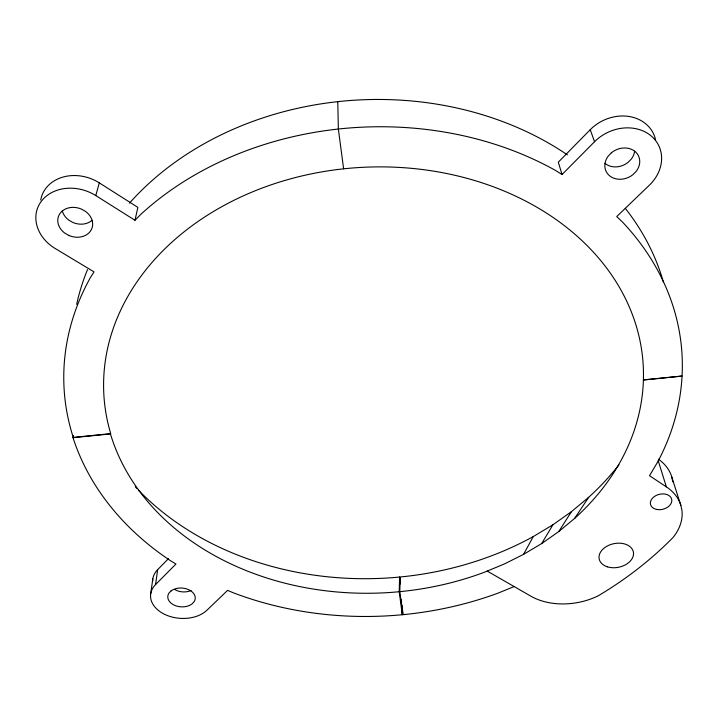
<?xml version="1.0" encoding="UTF-8"?>
<svg xmlns="http://www.w3.org/2000/svg" width="718" height="718" viewBox="0 0 718 718"><rect width="100%" height="100%" fill="white"/><g stroke="black" fill="none" stroke-linecap="round" stroke-linejoin="round"><path stroke-width="1.08" d="M168.497 558.631L157.655 569.661L155.582 584.569A30.973 21.19 4.2 0 0 164.234 614.15A30.973 21.19 4.2 0 0 206.963 610.192L227.597 590.375L233.583 592.897A309.386 244.479 -2.9 0 0 402.277 614.725L399.226 591.722L399.594 577.039A293.312 236.069 -2.9 0 1 138.305 489.999M514.133 586.552L498.409 592.987A309.386 244.479 -2.9 0 1 402.906 614.671L399.827 591.659L400.204 576.985A293.312 236.078 -2.9 0 0 533.312 536.543L552.923 524.777L571.429 511.674L588.688 497.278A293.312 236.078 -2.9 0 0 618.907 464.851M150.699 593.777L152.817 578.843M134.984 220.282L140.629 214.529A309.44 244.56 -2.9 0 1 555.238 170.283L562.041 174.519L594.549 141.724A40.387 33.97 -25.4 0 1 650.49 135.37A40.387 33.97 -25.4 0 1 649.323 185.235L616.726 216.558L622.344 221.898A309.44 244.56 -2.9 0 1 682.055 376.07L643.4 379.966A270.076 212.914 -2.9 0 0 345.852 168.595A270.076 212.914 -2.9 0 0 110.716 433.636L73.254 437.406A309.44 244.56 -2.9 0 1 90.262 277.83L94.022 271.871L55.286 248.563A39.966 32.795 19 0 1 41.465 201.094A39.966 32.795 19 0 1 95.763 195.574L134.984 220.282L137.874 207.376L99.308 182.875A39.355 32.507 19.6 0 0 40.72 199.99M155.582 584.569L175.955 564.025L170.166 560.489A309.386 244.479 -2.9 0 1 73.012 437.693L73.514 435.566M95.763 195.574L99.308 182.875M399.827 591.659A270.031 212.842 -2.9 0 0 484.596 572.174L504.458 563.926L523.521 554.386L533.312 536.543M523.521 554.386L541.668 543.58L552.923 524.777M541.668 543.58L558.766 531.553L571.429 511.674M558.766 531.553L574.678 518.36L588.688 497.278M655.597 139.857A39.759 33.656 -26 0 0 628.923 116.46A39.759 33.656 -26 0 0 590.232 129.707L558.308 162.178L562.041 174.519M73.012 437.693L110.455 433.923A270.031 212.842 -2.9 0 0 399.226 591.722M487.226 571.088L530.862 596.173A57.332 39.687 -9.8 0 0 598.193 595.832C625.468 579.597 650.885 560.085 673.125 537.396A59.226 41.653 -12.3 0 0 681.92 510.22L680.727 504.871A59.226 41.653 -12.3 0 0 666.358 486.858L649.503 475.711L657.805 461.764A309.386 244.479 -2.9 0 0 682.055 376.035L643.4 379.966A270.031 212.842 -2.9 0 1 574.678 518.36M590.232 129.707L594.549 141.724M671.788 477.039L680.861 505.454M658.2 460.669L666.358 486.858M672.847 481.778L671.653 476.465A57.727 41.384 -12.6 0 0 658.406 459.17M343.617 168.829L338.357 129.034L337.774 101.651M399.594 577.039L400.285 583.958M402.331 605.875L402.475 608.074M402.618 610.273L402.906 614.671M401.281 599.342L402.277 614.725M136.779 488.411A293.312 236.069 -2.9 0 1 135.271 486.804M152.647 581.059A30.596 21.136 4.3 0 1 157.655 569.661M191.06 590.519A13.597 9.397 4.3 0 1 174.627 589.46M76.664 304.36A299.469 241.167 -2.9 0 1 87.515 269.573M129.491 203.122A299.469 241.167 -2.9 0 1 567.408 154.873M625.315 208.364A299.469 241.167 -2.9 0 1 663.486 282.47M634.649 151.238A17.672 14.952 -26 0 1 631.346 159.001L628.223 162.223A17.672 14.952 -26 0 1 604.951 163.309M92.012 220.354A17.492 14.441 19.6 0 1 72.697 222.383L68.802 220.121A17.492 14.441 19.6 0 1 62.26 210.76M170.884 591.058L168.981 593.077A13.768 9.415 4.2 0 0 174.205 605.148A13.768 9.415 4.2 0 0 192.056 603.901L193.977 601.908A13.768 9.415 4.2 0 0 188.825 589.747A13.768 9.415 4.2 0 0 170.884 591.058M611.359 152.826L608.191 156.147A17.95 15.096 -25.4 0 0 610.156 176.233A17.95 15.096 -25.4 0 0 633.061 174.546L636.238 171.288A17.95 15.096 -25.4 0 0 634.434 151.022A17.95 15.096 -25.4 0 0 611.359 152.826M68.811 235.441L64.853 233.162A17.762 14.575 19 0 1 59.998 213.47A17.762 14.575 19 0 1 81.771 209.243L85.756 211.586A17.762 14.575 19 0 1 90.432 231.169A17.762 14.575 19 0 1 68.811 235.441M657.185 509.529A10.896 7.674 -13.9 0 0 671.707 499.342A10.896 7.674 -13.9 0 0 654.385 496.524A10.896 7.674 -13.9 0 0 657.185 509.529M607.347 566.807A17.456 12.035 -11.5 0 0 633.536 553.901A17.456 12.035 -11.5 0 0 607.922 545.689A17.456 12.035 -11.5 0 0 607.347 566.807"/></g></svg>
